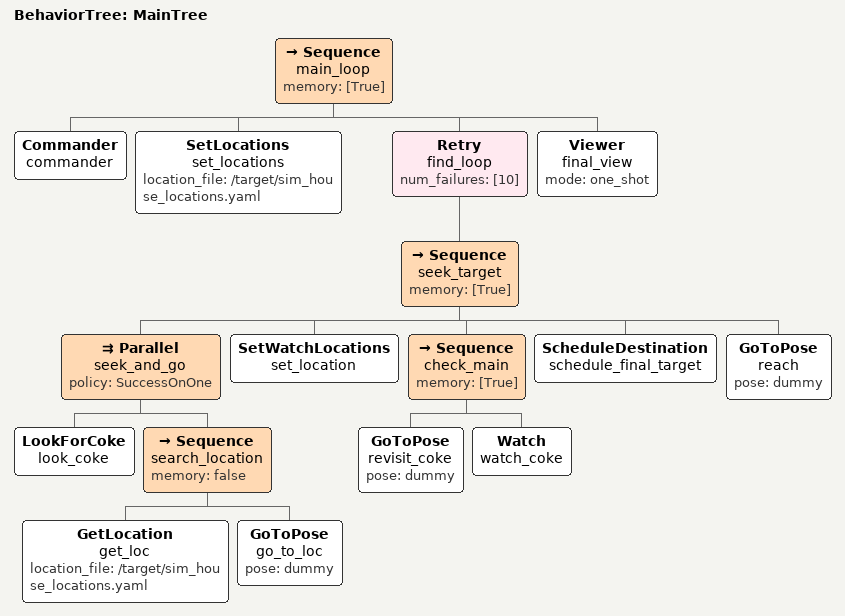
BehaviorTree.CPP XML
<root>
    <BehaviorTree ID="MainTree">
    <Sequence name="main_loop" memory="[True]">

        <Commander name="commander"/>
        <SetLocations                   name="set_locations" location_file="/target/sim_house_locations.yaml"/>
            <Retry  name="find_loop" num_failures="[10]">
            <Sequence name="seek_target" memory="[True]">
                <Parallel name="seek_and_go" policy="SuccessOnOne">
                    <LookForCoke name="look_coke"/>
                    <Sequence                   name="search_location" memory="false"> <!--sub tasks-->
                        <GetLocation      name="get_loc"      location_file="/target/sim_house_locations.yaml"/>
                        <GoToPose               name="go_to_loc"    pose="dummy"/>
                    </Sequence>
                </Parallel>
                <SetWatchLocations name="set_location" />
                <Sequence name="check_main" memory="[True]">
                    <GoToPose name="revisit_coke"    pose="dummy"/>
                    <Watch name="watch_coke"/>
                </Sequence>
                <ScheduleDestination name="schedule_final_target"/>
                <GoToPose name="reach"    pose="dummy"/>

            </Sequence>
            </Retry>
            <Viewer name="final_view" mode="one_shot" />

    </Sequence>
    </BehaviorTree>
</root>
